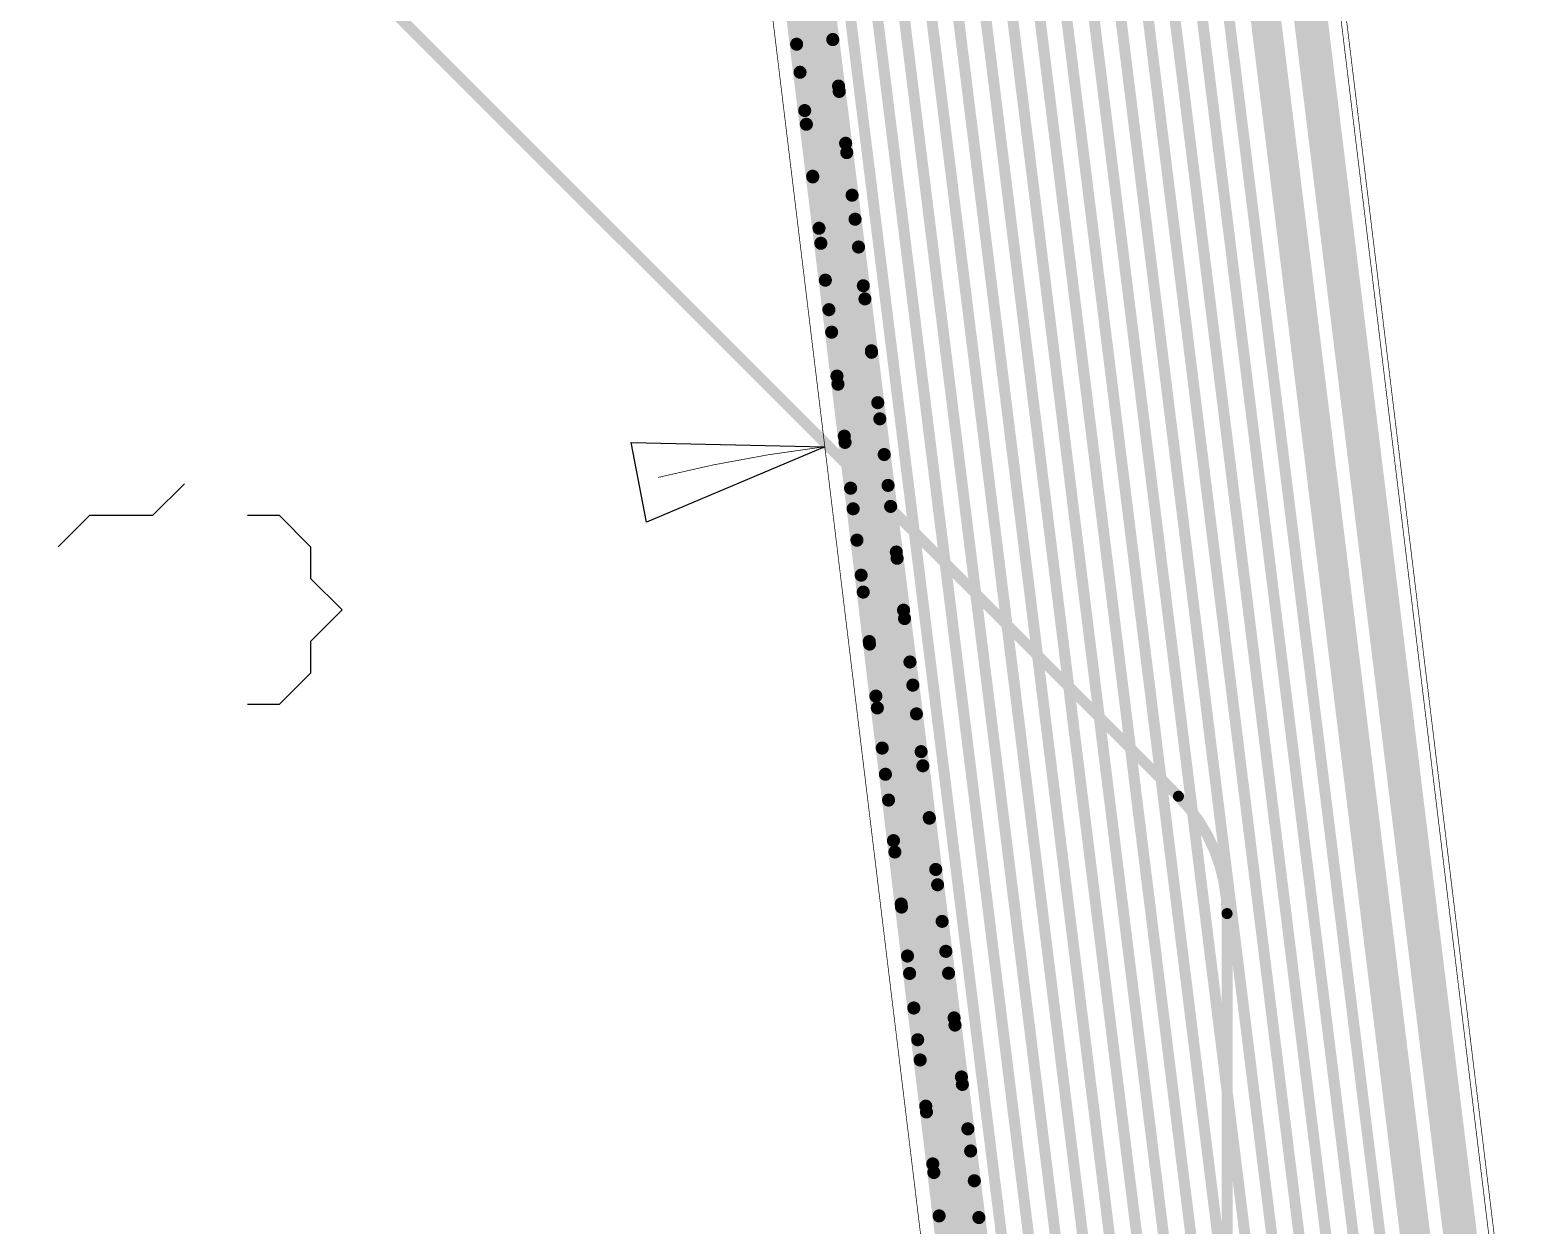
# Model space of a CAD drawing. Header units: millimetres. Extents: x 235 to 830, y 272 to 692.
# Drawn here: x 499.03 to 526.68, y 474.71 to 496.8 of the extents above; entities that cross this region are included whole.
import ezdxf

# ---------------------------------------------------------------- set-up
doc = ezdxf.new("R2010")
doc.units = ezdxf.units.MM
for name, color, linetype in [('BottomLayer', 5, 'Continuous'), ('KeepOutLayer', 6, 'Continuous'), ('Mechanical1', 6, 'Continuous'), ('Mechanical2', 216, 'Continuous'), ('Mechanical4', 56, 'Continuous'), ('TopLayer', 1, 'Continuous')]:
    doc.layers.add(name, color=color, linetype=linetype)

msp = doc.modelspace()

# ---------------------------------------------------------------- linework, layer by layer
at = {"layer": 'BottomLayer', "const_width": 0.635}
msp.add_lwpolyline([(512.772, 501.835), (516.664, 469.71)], dxfattribs=at)
at = {"layer": 'BottomLayer'}
for points in [[(524.95, 469.642), (525.503, 469.71), (520.929, 502.387), (521.483, 502.455)], [(525.732, 469.782), (526.348, 469.857), (521.827, 501.582), (522.444, 501.658)]]:
    msp.add_solid(points, dxfattribs=at)
at = {"layer": 'KeepOutLayer', "const_width": 0.0127}
for points in [[(512.284, 500.918), (516.074, 469.74)], [(522.784, 500.918), (526.574, 469.74)]]:
    msp.add_lwpolyline(points, dxfattribs=at)
at = {"layer": 'Mechanical1'}
for p, q in [((510.142, 489.178), (513.72, 489.1)), ((510.424, 487.705), (510.142, 489.178)), ((513.72, 489.1), (510.424, 487.705)), ((501.302, 487.832), (501.885, 488.415)), ((499.553, 487.249), (500.136, 487.832)), ((500.136, 487.832), (501.302, 487.832)), ((503.052, 487.832), (503.635, 487.832)), ((503.635, 487.832), (504.218, 487.249)), ((504.218, 487.249), (504.218, 486.666)), ((504.218, 486.666), (504.801, 486.083)), ((504.801, 486.083), (504.218, 485.499)), ((504.218, 485.499), (504.218, 484.916)), ((504.218, 484.916), (503.635, 484.333)), ((503.635, 484.333), (503.052, 484.333))]:
    msp.add_line(p, q, dxfattribs=at)
at = {"layer": 'Mechanical1', "const_width": 0.0127}
for points in [[(509.874, 520.74), (516.074, 469.74)], [(520.474, 520.74), (526.674, 469.74)]]:
    msp.add_lwpolyline(points, dxfattribs=at)
msp.add_lwpolyline([(510.643, 488.533, -0.030656), (513.72, 489.1)], format="xyb", dxfattribs=at)
at = {"layer": 'Mechanical1', "const_width": 0.00635}
for points in [[(513.717, 489.1, 1), (513.724, 489.1, 1)], [(510.639, 488.533, 1), (510.646, 488.533, 1)]]:
    msp.add_lwpolyline(points, format="xyb", close=True, dxfattribs=at)
at = {"layer": 'Mechanical2', "const_width": 0.203}
for points in [[(474.554, 528.341), (520.256, 482.639)], [(521.154, 458.119), (521.154, 480.471)]]:
    msp.add_lwpolyline(points, dxfattribs=at)
at = {"layer": 'Mechanical2', "const_width": 0.102}
for points in [[(520.205, 482.639, 1), (520.307, 482.639, 1)], [(520.205, 482.639, 1), (520.307, 482.639, 1)], [(521.103, 480.471, 1), (521.205, 480.471, 1)], [(521.103, 480.471, 1), (521.205, 480.471, 1)]]:
    msp.add_lwpolyline(points, format="xyb", close=True, dxfattribs=at)
at = {"layer": 'Mechanical2', "const_width": 0.203}
msp.add_lwpolyline([(520.256, 482.639, -0.198912), (521.154, 480.471)], format="xyb", dxfattribs=at)
at = {"layer": 'Mechanical4', "const_width": 0.0127}
for points in [[(512.284, 500.918), (516.074, 469.74)], [(522.784, 500.918), (526.574, 469.74)]]:
    msp.add_lwpolyline(points, dxfattribs=at)
at = {"layer": 'TopLayer'}
for points, const_width in [([(513.299, 501.211), (517.199, 469.758)], 0.241), ([(513.671, 501.257), (517.574, 469.782)], 0.203), ([(512.662, 500.964), (516.452, 469.786)], 0.241), ([(514.18, 501.182), (518.074, 469.782)], 0.203), ([(514.694, 501.029), (518.569, 469.782)], 0.203), ([(515.196, 501.054), (519.074, 469.782)], 0.203), ([(515.703, 500.956), (519.569, 469.782)], 0.203), ([(516.226, 500.812), (520.074, 469.782)], 0.203), ([(516.726, 500.77), (520.569, 469.782)], 0.203), ([(517.231, 500.769), (521.074, 469.782)], 0.203), ([(517.736, 500.689), (521.569, 469.782)], 0.203), ([(518.239, 500.704), (522.074, 469.782)], 0.203), ([(518.741, 500.653), (522.569, 469.782)], 0.203), ([(519.245, 500.658), (523.074, 469.782)], 0.203), ([(519.76, 500.494), (523.569, 469.782)], 0.203), ([(520.271, 500.45), (524.074, 469.782)], 0.203), ([(520.771, 500.411), (524.569, 469.782)], 0.203), ([(513.2, 496.54), (513.974, 495.766)], 0.241), ([(513.263, 496.021), (513.868, 496.626)], 0.241), ([(513.38, 495.06), (513.987, 495.667)], 0.241), ([(513.349, 495.313), (514.127, 494.536)], 0.241), ([(513.497, 494.099), (514.105, 494.708)], 0.241), ([(513.498, 494.087), (514.279, 493.305)], 0.241), ([(513.613, 493.138), (514.224, 493.749)], 0.241), ([(513.647, 492.86), (514.432, 492.075)], 0.241), ([(513.73, 492.178), (514.343, 492.791)], 0.241), ([(513.847, 491.217), (514.462, 491.832)], 0.241), ([(513.796, 491.633), (514.584, 490.845)], 0.241), ([(513.964, 490.256), (514.581, 490.873)], 0.241), ([(513.946, 490.406), (514.737, 489.615)], 0.241), ([(514.081, 489.295), (514.7, 489.914)], 0.241), ([(514.095, 489.18), (514.89, 488.385)], 0.241), ([(514.197, 488.334), (514.819, 488.956)], 0.241), ([(514.244, 487.953), (515.042, 487.154)], 0.241), ([(514.314, 487.373), (514.938, 487.997)], 0.241), ([(514.431, 486.413), (515.057, 487.038)], 0.241), ([(514.393, 486.726), (515.195, 485.924)], 0.241), ([(514.393, 486.726), (515.195, 485.924)], 0.241), ([(514.548, 485.452), (515.175, 486.079)], 0.241), ([(514.542, 485.499), (515.347, 484.694)], 0.241), ([(514.665, 484.491), (515.294, 485.121)], 0.241), ([(514.691, 484.272), (515.5, 483.464)], 0.241), ([(514.781, 483.53), (515.413, 484.162)], 0.241), ([(514.898, 482.569), (515.532, 483.203)], 0.241), ([(514.84, 483.046), (515.652, 482.234)], 0.241), ([(515.015, 481.609), (515.651, 482.245)], 0.241), ([(514.99, 481.819), (515.805, 481.003)], 0.241), ([(515.132, 480.648), (515.77, 481.286)], 0.241), ([(515.139, 480.592), (515.958, 479.773)], 0.241), ([(515.249, 479.687), (515.889, 480.327)], 0.241), ([(515.288, 479.365), (516.11, 478.543)], 0.241), ([(515.366, 478.726), (516.008, 479.368)], 0.241), ([(515.482, 477.765), (516.127, 478.41)], 0.241), ([(515.437, 478.139), (516.263, 477.313)], 0.241), ([(515.599, 476.804), (516.246, 477.451)], 0.241), ([(515.586, 476.912), (516.415, 476.083)], 0.241), ([(515.716, 475.844), (516.364, 476.492)], 0.241), ([(515.735, 475.685), (516.568, 474.853)], 0.241), ([(515.833, 474.883), (516.483, 475.533)], 0.241)]:
    msp.add_lwpolyline(points, dxfattribs=dict(at, const_width=const_width))
at = {"layer": 'TopLayer', "const_width": 0.121}
for points in [[(513.14, 496.54, 1), (513.26, 496.54, 1)], [(513.807, 496.626, 1), (513.928, 496.626, 1)], [(513.203, 496.021, 1), (513.323, 496.021, 1)], [(513.914, 495.766, 1), (514.035, 495.766, 1)], [(513.926, 495.667, 1), (514.047, 495.667, 1)], [(513.289, 495.313, 1), (513.409, 495.313, 1)], [(513.319, 495.06, 1), (513.44, 495.06, 1)], [(514.045, 494.708, 1), (514.166, 494.708, 1)], [(514.066, 494.536, 1), (514.187, 494.536, 1)], [(513.436, 494.099, 1), (513.557, 494.099, 1)], [(513.438, 494.087, 1), (513.558, 494.087, 1)], [(514.164, 493.749, 1), (514.285, 493.749, 1)], [(514.219, 493.305, 1), (514.34, 493.305, 1)], [(513.553, 493.138, 1), (513.674, 493.138, 1)], [(513.587, 492.86, 1), (513.708, 492.86, 1)], [(514.283, 492.791, 1), (514.404, 492.791, 1)], [(513.67, 492.178, 1), (513.791, 492.178, 1)], [(514.372, 492.075, 1), (514.492, 492.075, 1)], [(514.402, 491.832, 1), (514.522, 491.832, 1)], [(513.736, 491.633, 1), (513.857, 491.633, 1)], [(513.787, 491.217, 1), (513.907, 491.217, 1)], [(514.521, 490.873, 1), (514.641, 490.873, 1)], [(514.524, 490.845, 1), (514.645, 490.845, 1)], [(513.885, 490.406, 1), (514.006, 490.406, 1)], [(513.904, 490.256, 1), (514.024, 490.256, 1)], [(514.64, 489.914, 1), (514.76, 489.914, 1)], [(514.677, 489.615, 1), (514.797, 489.615, 1)], [(514.02, 489.295, 1), (514.141, 489.295, 1)], [(514.034, 489.18, 1), (514.155, 489.18, 1)], [(514.758, 488.956, 1), (514.879, 488.956, 1)], [(514.137, 488.334, 1), (514.258, 488.334, 1)], [(514.829, 488.385, 1), (514.95, 488.385, 1)], [(514.184, 487.953, 1), (514.304, 487.953, 1)], [(514.877, 487.997, 1), (514.998, 487.997, 1)], [(514.254, 487.373, 1), (514.375, 487.373, 1)], [(514.982, 487.154, 1), (515.102, 487.154, 1)], [(514.996, 487.038, 1), (515.117, 487.038, 1)], [(514.333, 486.726, 1), (514.453, 486.726, 1)], [(514.333, 486.726, 1), (514.453, 486.726, 1)], [(514.371, 486.413, 1), (514.491, 486.413, 1)], [(515.115, 486.079, 1), (515.236, 486.079, 1)], [(515.134, 485.924, 1), (515.255, 485.924, 1)], [(515.134, 485.924, 1), (515.255, 485.924, 1)], [(514.482, 485.499, 1), (514.602, 485.499, 1)], [(514.488, 485.452, 1), (514.608, 485.452, 1)], [(515.234, 485.121, 1), (515.355, 485.121, 1)], [(515.287, 484.694, 1), (515.408, 484.694, 1)], [(514.604, 484.491, 1), (514.725, 484.491, 1)], [(514.631, 484.272, 1), (514.752, 484.272, 1)], [(515.353, 484.162, 1), (515.474, 484.162, 1)], [(514.721, 483.53, 1), (514.842, 483.53, 1)], [(515.44, 483.464, 1), (515.56, 483.464, 1)], [(515.472, 483.203, 1), (515.592, 483.203, 1)], [(514.78, 483.046, 1), (514.901, 483.046, 1)], [(514.838, 482.569, 1), (514.959, 482.569, 1)], [(515.591, 482.245, 1), (515.711, 482.245, 1)], [(515.592, 482.234, 1), (515.713, 482.234, 1)], [(514.929, 481.819, 1), (515.05, 481.819, 1)], [(514.955, 481.609, 1), (515.075, 481.609, 1)], [(515.71, 481.286, 1), (515.83, 481.286, 1)], [(515.745, 481.003, 1), (515.865, 481.003, 1)], [(515.072, 480.648, 1), (515.192, 480.648, 1)], [(515.078, 480.592, 1), (515.199, 480.592, 1)], [(515.829, 480.327, 1), (515.949, 480.327, 1)], [(515.188, 479.687, 1), (515.309, 479.687, 1)], [(515.897, 479.773, 1), (516.018, 479.773, 1)], [(515.227, 479.365, 1), (515.348, 479.365, 1)], [(515.947, 479.368, 1), (516.068, 479.368, 1)], [(515.305, 478.726, 1), (515.426, 478.726, 1)], [(516.05, 478.543, 1), (516.17, 478.543, 1)], [(516.066, 478.41, 1), (516.187, 478.41, 1)], [(515.377, 478.139, 1), (515.497, 478.139, 1)], [(515.422, 477.765, 1), (515.543, 477.765, 1)], [(516.185, 477.451, 1), (516.306, 477.451, 1)], [(516.202, 477.313, 1), (516.323, 477.313, 1)], [(515.526, 476.912, 1), (515.646, 476.912, 1)], [(515.539, 476.804, 1), (515.659, 476.804, 1)], [(516.304, 476.492, 1), (516.425, 476.492, 1)], [(516.355, 476.083, 1), (516.476, 476.083, 1)], [(515.656, 475.844, 1), (515.776, 475.844, 1)], [(515.675, 475.685, 1), (515.796, 475.685, 1)], [(516.423, 475.533, 1), (516.544, 475.533, 1)], [(515.772, 474.883, 1), (515.893, 474.883, 1)], [(516.507, 474.853, 1), (516.628, 474.853, 1)]]:
    msp.add_lwpolyline(points, format="xyb", close=True, dxfattribs=at)
at = {"layer": 'TopLayer'}
for points in [[(516.385, 469.537), (517.134, 469.629), (512.469, 501.425), (513.219, 501.517)], [(525.732, 469.782), (526.348, 469.857), (522.005, 500.132), (522.622, 500.208)], [(524.95, 469.642), (525.503, 469.71), (521.218, 500.035), (521.771, 500.103)]]:
    msp.add_solid(points, dxfattribs=at)

doc.saveas('drawing.dxf')
